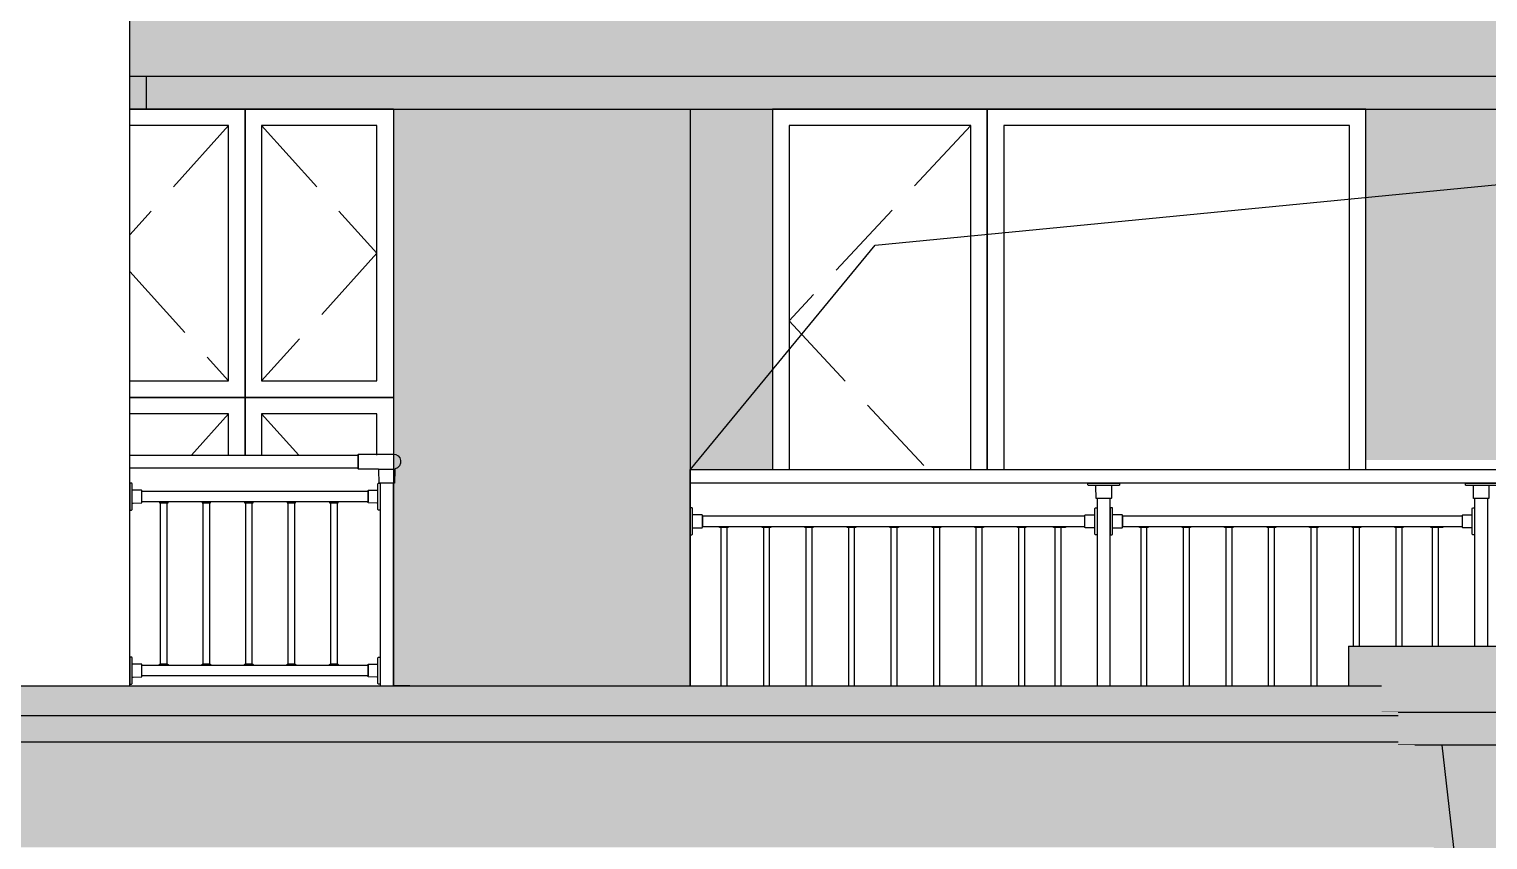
# Model space of a CAD drawing. Extents: x -12446 to 284554, y -295110 to 165007.
# Drawn here: x 13699 to 18123, y -246587 to -244127 of the extents above; entities that cross this region are included whole.
import ezdxf

# ---------------------------------------------------------------- set-up
doc = ezdxf.new("R2010")
doc.units = 0
doc.header["$LTSCALE"] = 1000
doc.linetypes.add('AX-14-E$0$AX-85-M02$0$DASH', pattern=[0.35, 0.25, -0.1])
doc.linetypes.add('AX-14-E$0$DOTE', pattern=[2.42, 2, -0.2, 0.02, -0.2])
doc.layers.get('0').update_dxf_attribs({"linetype": 'CONTINUOUS'})
for name, color, linetype in [('A-Anno-Note', 241, 'CONTINUOUS'), ('AX-14-comp-tc$0$AX-T-LMCZ-Z$1$AX-13-E01-E03$0$家具与填充', 251, 'CONTINUOUS'), ('AX-14-comp-tc$0$灰褐色真石漆', 15, 'CONTINUOUS'), ('AX-14-E$0$A-Detl-Fine', 152, 'CONTINUOUS'), ('AX-14-E$0$A-Detl-Patt', 8, 'CONTINUOUS'), ('AX-14-E$0$A-Detl-Thin', 131, 'CONTINUOUS'), ('AX-14-E$0$A-elev-FIXT', 9, 'CONTINUOUS'), ('AX-14-E$0$A-elev-HRAL', 61, 'CONTINUOUS'), ('AX-14-E$0$A-Elev-line3', 40, 'CONTINUOUS'), ('AX-14-E$0$栏杆型材', 82, 'CONTINUOUS'), ('AX-14-E$0$阳台栏杆扶手', 82, 'CONTINUOUS')]:
    doc.layers.add(name, color=color, linetype=linetype)
doc.layers.add('AX-14-E$0$A-Grid', color=222, linetype='AX-14-E$0$DOTE', plot=False)

# ---------------------------------------------------------------- blocks, each defined once
blk = doc.blocks.new('AX-14-E$0$32固定座立面')
at = {"layer": 'AX-14-E$0$栏杆型材', "color": 6, "linetype": 'Continuous'}
blk.add_line((-7, -22.5), (-7, 22.5), dxfattribs=at)
blk.add_lwpolyline([(-7, -22.5, 0.41166), (-10, -19.5), (-36, -19.3, -0.41166), (-37, -18.3), (-37, 18.3, -0.41166), (-36, 19.3), (-10, 19.5, 0.41166), (-7, 22.5), (-7, 39, -0.41166), (-5, 41), (0, 41.1), (0, -41.1), (-5, -41, -0.41166), (-7, -39)], format="xyb", close=True, dxfattribs=at)
blk = doc.blocks.new('AX-14-E$0$4080转角立图')
at = {"layer": 'AX-14-E$0$A-elev-FIXT', "linetype": 'Continuous'}
blk.add_line((25.6, 42), (-24.3, 42), dxfattribs=at)
blk.add_lwpolyline([(-25.3, 43, -0.327139), (-24.2, 41.5), (-23.5, 0), (23.5, 0), (24.2, 40.5, -0.409111), (25.7, 42), (85.3, 42, 0.414214), (86.8, 43.5), (86.8, 86.5, 0.414214), (85.3, 88), (-18.8, 88, 0.865157)], format="xyb", close=True, dxfattribs=at)
blk = doc.blocks.new('AX-14-E$0$40固定座立图')
at = {"layer": 'AX-14-E$0$A-elev-HRAL', "color": 6, "linetype": 'Continuous'}
blk.add_line((-26.5, -7), (26.5, -7), dxfattribs=at)
blk.add_lwpolyline([(48, -5), (48.1, 0), (-48.1, 0), (-48, -5, 0.41166), (-46, -7), (-26.5, -7, -0.41166), (-23.5, -10), (-23.2, -46, 0.41166), (-22.2, -47), (22.2, -47, 0.41166), (23.2, -46), (23.5, -10, -0.41166), (26.5, -7), (46, -7, 0.41166)], format="xyb", close=True, dxfattribs=at)
blk = doc.blocks.new('AX-14-E$0$5S6G45S6G4S6G1S3GS36G4S35G4S56')
at = {"layer": 'AX-14-E$0$A-Detl-Fine'}
for points in [[(12050, 2125), (12350, 2125), (12350, 2900), (12050, 2900)], [(14601, 1855), (14601, 2900), (14050, 2900), (14050, 1855)], [(15750, 1855), (15750, 2900), (14701, 2900), (14701, 1855)], [(12350, 1900), (12350, 2025), (12050, 2025)], [(12800, 1900), (12800, 2025), (12450, 2025), (12450, 1900)]]:
    blk.add_lwpolyline(points, dxfattribs=at)
blk.add_lwpolyline([(12800, 2900), (12450, 2900), (12450, 2125), (12800, 2125)], close=True, dxfattribs=at)
at = {"layer": 'AX-14-E$0$A-Detl-Patt'}
blk.add_lwpolyline([(13750, 1855), (14311.6, 2537.3), (18549.5, 2950)], dxfattribs=at)
at = {"layer": 'AX-14-E$0$A-Detl-Patt', "linetype": 'AX-14-E$0$AX-85-M02$0$DASH'}
for points in [[(12350, 2900), (12050, 2567.9)], [(12450, 2900), (12800, 2512.5), (12450, 2125)], [(14601, 2900), (14050, 2307.5), (14470.8, 1855)], [(12050, 2457.1), (12350, 2125)], [(12350, 2025), (12237.1, 1900)], [(12450, 2025), (12562.9, 1900)]]:
    blk.add_lwpolyline(points, dxfattribs=at)
at = {"layer": 'AX-14-E$0$A-Detl-Thin'}
for p, q in [((12100, 3050), (12100, 2950)), ((13750, 2950), (13750, 0)), ((12050, 1200), (12100, 1200)), ((12100, 1200), (12100, 1100)), ((13800, 855), (18499.5, 855))]:
    blk.add_line(p, q, dxfattribs=at)
for points in [[(12050, 100), (12050, 3050)], [(12050, 2075), (12400, 2075), (12400, 2950), (12050, 2950)], [(12850, 2950), (12400, 2950), (12400, 2075), (12850, 2075)], [(12850, 2950), (12850, 1200)], [(14651, 1855), (14651, 2950), (14000, 2950), (14000, 1855)], [(15800, 1855), (15800, 2950), (14651, 2950), (14651, 1855)], [(12400, 1900), (12400, 2075), (12050, 2075)], [(12850, 2075), (12400, 2075), (12400, 1900)], [(13750, 855), (13750, 1855)], [(12900, 1200), (12900, 1100), (12850, 1100), (12850, 645), (13150, 645)], [(12900, 1200), (12850, 1200)], [(12850, 1100), (12050, 1100)], [(13800, 0), (13750, 0), (13750, 645), (13750, 645), (13750, 855), (13800, 855)], [(13750, 755), (18549.5, 755)]]:
    blk.add_lwpolyline(points, dxfattribs=at)
blk.add_lwpolyline([(12050, 1200), (12900, 1200), (12900, 1100), (12050, 1100)], close=True, dxfattribs=at)
at = {"layer": 'AX-14-E$0$A-elev-HRAL', "ltscale": 10}
for points in [[(12140.8, 1758, 0.414214), (12140.3, 1757.5), (12140.3, 1755.5, 0.414214), (12140.8, 1755), (12165.8, 1755, 0.414214), (12166.3, 1755.5), (12166.3, 1757.5, 0.414214), (12165.8, 1758)], [(12269.8, 1758, 0.414214), (12269.3, 1757.5), (12269.3, 1755.5, 0.414214), (12269.8, 1755), (12294.8, 1755, 0.414214), (12295.3, 1755.5), (12295.3, 1757.5, 0.414214), (12294.8, 1758)], [(12398.8, 1758, 0.414214), (12398.3, 1757.5), (12398.3, 1755.5, 0.414214), (12398.8, 1755), (12423.8, 1755, 0.414214), (12424.3, 1755.5), (12424.3, 1757.5, 0.414214), (12423.8, 1758)], [(12527.8, 1758, 0.414214), (12527.3, 1757.5), (12527.3, 1755.5, 0.414214), (12527.8, 1755), (12552.8, 1755, 0.414214), (12553.3, 1755.5), (12553.3, 1757.5, 0.414214), (12552.8, 1758)], [(12656.8, 1758, 0.414214), (12656.3, 1757.5), (12656.3, 1755.5, 0.414214), (12656.8, 1755), (12681.8, 1755, 0.414214), (12682.3, 1755.5), (12682.3, 1757.5, 0.414214), (12681.8, 1758)], [(13865, 1683, -0.414214), (13865.5, 1682.5), (13865.5, 1680.5, -0.414214), (13865, 1680), (13840, 1680, -0.414214), (13839.5, 1680.5), (13839.5, 1682.5, -0.414214), (13840, 1683)], [(13994, 1683, -0.414214), (13994.5, 1682.5), (13994.5, 1680.5, -0.414214), (13994, 1680), (13969, 1680, -0.414214), (13968.5, 1680.5), (13968.5, 1682.5, -0.414214), (13969, 1683)], [(14123, 1683, -0.414214), (14123.5, 1682.5), (14123.5, 1680.5, -0.414214), (14123, 1680), (14098, 1680, -0.414214), (14097.5, 1680.5), (14097.5, 1682.5, -0.414214), (14098, 1683)], [(14252, 1683, -0.414214), (14252.5, 1682.5), (14252.5, 1680.5, -0.414214), (14252, 1680), (14227, 1680, -0.414214), (14226.5, 1680.5), (14226.5, 1682.5, -0.414214), (14227, 1683)], [(14381, 1683, -0.414214), (14381.5, 1682.5), (14381.5, 1680.5, -0.414214), (14381, 1680), (14356, 1680, -0.414214), (14355.5, 1680.5), (14355.5, 1682.5, -0.414214), (14356, 1683)], [(14510, 1683, -0.414214), (14510.5, 1682.5), (14510.5, 1680.5, -0.414214), (14510, 1680), (14485, 1680, -0.414214), (14484.5, 1680.5), (14484.5, 1682.5, -0.414214), (14485, 1683)], [(14639, 1683, -0.414214), (14639.5, 1682.5), (14639.5, 1680.5, -0.414214), (14639, 1680), (14614, 1680, -0.414214), (14613.5, 1680.5), (14613.5, 1682.5, -0.414214), (14614, 1683)], [(14768, 1683, -0.414214), (14768.5, 1682.5), (14768.5, 1680.5, -0.414214), (14768, 1680), (14743, 1680, -0.414214), (14742.5, 1680.5), (14742.5, 1682.5, -0.414214), (14743, 1683)], [(14888, 1683, -0.414214), (14888.5, 1682.5), (14888.5, 1680.5, -0.414214), (14888, 1680), (14853, 1680, -0.414214), (14852.5, 1680.5), (14852.5, 1682.5, -0.414214), (14853, 1683)], [(15138.6, 1683, -0.414214), (15139.1, 1682.5), (15139.1, 1680.5, -0.414214), (15138.6, 1680), (15113.6, 1680, -0.414214), (15113.1, 1680.5), (15113.1, 1682.5, -0.414214), (15113.6, 1683)], [(15267.6, 1683, -0.414214), (15268.1, 1682.5), (15268.1, 1680.5, -0.414214), (15267.6, 1680), (15242.6, 1680, -0.414214), (15242.1, 1680.5), (15242.1, 1682.5, -0.414214), (15242.6, 1683)], [(15396.6, 1683, -0.414214), (15397.1, 1682.5), (15397.1, 1680.5, -0.414214), (15396.6, 1680), (15371.6, 1680, -0.414214), (15371.1, 1680.5), (15371.1, 1682.5, -0.414214), (15371.6, 1683)], [(15525.6, 1683, -0.414214), (15526.1, 1682.5), (15526.1, 1680.5, -0.414214), (15525.6, 1680), (15500.6, 1680, -0.414214), (15500.1, 1680.5), (15500.1, 1682.5, -0.414214), (15500.6, 1683)], [(15654.6, 1683, -0.414214), (15655.1, 1682.5), (15655.1, 1680.5, -0.414214), (15654.6, 1680), (15629.6, 1680, -0.414214), (15629.1, 1680.5), (15629.1, 1682.5, -0.414214), (15629.6, 1683)], [(15783.6, 1683, -0.414214), (15784.1, 1682.5), (15784.1, 1680.5, -0.414214), (15783.6, 1680), (15758.6, 1680, -0.414214), (15758.1, 1680.5), (15758.1, 1682.5, -0.414214), (15758.6, 1683)], [(15912.6, 1683, -0.414214), (15913.1, 1682.5), (15913.1, 1680.5, -0.414214), (15912.6, 1680), (15887.6, 1680, -0.414214), (15887.1, 1680.5), (15887.1, 1682.5, -0.414214), (15887.6, 1683)], [(16032.6, 1683, -0.414214), (16033.1, 1682.5), (16033.1, 1680.5, -0.414214), (16032.6, 1680), (15997.6, 1680, -0.414214), (15997.1, 1680.5), (15997.1, 1682.5, -0.414214), (15997.6, 1683)], [(12140.8, 1262, -0.414214), (12140.3, 1262.5), (12140.3, 1264.5, -0.414214), (12140.8, 1265), (12165.8, 1265, -0.414214), (12166.3, 1264.5), (12166.3, 1262.5, -0.414214), (12165.8, 1262)], [(12269.8, 1262, -0.414214), (12269.3, 1262.5), (12269.3, 1264.5, -0.414214), (12269.8, 1265), (12294.8, 1265, -0.414214), (12295.3, 1264.5), (12295.3, 1262.5, -0.414214), (12294.8, 1262)], [(12398.8, 1262, -0.414214), (12398.3, 1262.5), (12398.3, 1264.5, -0.414214), (12398.8, 1265), (12423.8, 1265, -0.414214), (12424.3, 1264.5), (12424.3, 1262.5, -0.414214), (12423.8, 1262)], [(12527.8, 1262, -0.414214), (12527.3, 1262.5), (12527.3, 1264.5, -0.414214), (12527.8, 1265), (12552.8, 1265, -0.414214), (12553.3, 1264.5), (12553.3, 1262.5, -0.414214), (12552.8, 1262)], [(12656.8, 1262, -0.414214), (12656.3, 1262.5), (12656.3, 1264.5, -0.414214), (12656.8, 1265), (12681.8, 1265, -0.414214), (12682.3, 1264.5), (12682.3, 1262.5, -0.414214), (12681.8, 1262)], [(13865, 917, 0.414214), (13865.5, 917.5), (13865.5, 919.5, 0.414214), (13865, 920), (13840, 920, 0.414214), (13839.5, 919.5), (13839.5, 917.5, 0.414214), (13840, 917)], [(13994, 917, 0.414214), (13994.5, 917.5), (13994.5, 919.5, 0.414214), (13994, 920), (13969, 920, 0.414214), (13968.5, 919.5), (13968.5, 917.5, 0.414214), (13969, 917)], [(14123, 917, 0.414214), (14123.5, 917.5), (14123.5, 919.5, 0.414214), (14123, 920), (14098, 920, 0.414214), (14097.5, 919.5), (14097.5, 917.5, 0.414214), (14098, 917)], [(14252, 917, 0.414214), (14252.5, 917.5), (14252.5, 919.5, 0.414214), (14252, 920), (14227, 920, 0.414214), (14226.5, 919.5), (14226.5, 917.5, 0.414214), (14227, 917)], [(14381, 917, 0.414214), (14381.5, 917.5), (14381.5, 919.5, 0.414214), (14381, 920), (14356, 920, 0.414214), (14355.5, 919.5), (14355.5, 917.5, 0.414214), (14356, 917)], [(14510, 917, 0.414214), (14510.5, 917.5), (14510.5, 919.5, 0.414214), (14510, 920), (14485, 920, 0.414214), (14484.5, 919.5), (14484.5, 917.5, 0.414214), (14485, 917)], [(14639, 917, 0.414214), (14639.5, 917.5), (14639.5, 919.5, 0.414214), (14639, 920), (14614, 920, 0.414214), (14613.5, 919.5), (14613.5, 917.5, 0.414214), (14614, 917)], [(14768, 917, 0.414214), (14768.5, 917.5), (14768.5, 919.5, 0.414214), (14768, 920), (14743, 920, 0.414214), (14742.5, 919.5), (14742.5, 917.5, 0.414214), (14743, 917)], [(14888, 917, 0.414214), (14888.5, 917.5), (14888.5, 919.5, 0.414214), (14888, 920), (14853, 920, 0.414214), (14852.5, 919.5), (14852.5, 917.5, 0.414214), (14853, 917)], [(15138.6, 917, 0.414214), (15139.1, 917.5), (15139.1, 919.5, 0.414214), (15138.6, 920), (15113.6, 920, 0.414214), (15113.1, 919.5), (15113.1, 917.5, 0.414214), (15113.6, 917)], [(15267.6, 917, 0.414214), (15268.1, 917.5), (15268.1, 919.5, 0.414214), (15267.6, 920), (15242.6, 920, 0.414214), (15242.1, 919.5), (15242.1, 917.5, 0.414214), (15242.6, 917)], [(15396.6, 917, 0.414214), (15397.1, 917.5), (15397.1, 919.5, 0.414214), (15396.6, 920), (15371.6, 920, 0.414214), (15371.1, 919.5), (15371.1, 917.5, 0.414214), (15371.6, 917)], [(15525.6, 917, 0.414214), (15526.1, 917.5), (15526.1, 919.5, 0.414214), (15525.6, 920), (15500.6, 920, 0.414214), (15500.1, 919.5), (15500.1, 917.5, 0.414214), (15500.6, 917)], [(15654.6, 917, 0.414214), (15655.1, 917.5), (15655.1, 919.5, 0.414214), (15654.6, 920), (15629.6, 920, 0.414214), (15629.1, 919.5), (15629.1, 917.5, 0.414214), (15629.6, 917)], [(15783.6, 917, 0.414214), (15784.1, 917.5), (15784.1, 919.5, 0.414214), (15783.6, 920), (15758.6, 920, 0.414214), (15758.1, 919.5), (15758.1, 917.5, 0.414214), (15758.6, 917)], [(15912.6, 917, 0.414214), (15913.1, 917.5), (15913.1, 919.5, 0.414214), (15912.6, 920), (15887.6, 920, 0.414214), (15887.1, 919.5), (15887.1, 917.5, 0.414214), (15887.6, 917)], [(16032.6, 917, 0.414214), (16033.1, 917.5), (16033.1, 919.5, 0.414214), (16032.6, 920), (15997.6, 920, 0.414214), (15997.1, 919.5), (15997.1, 917.5, 0.414214), (15997.6, 917)]]:
    blk.add_lwpolyline(points, format="xyb", close=True, dxfattribs=at)
for points in [[(12162.8, 1265), (12143.8, 1265), (12143.8, 1755), (12162.8, 1755)], [(12291.8, 1265), (12272.8, 1265), (12272.8, 1755), (12291.8, 1755)], [(12420.8, 1265), (12401.8, 1265), (12401.8, 1755), (12420.8, 1755)], [(12549.8, 1265), (12530.8, 1265), (12530.8, 1755), (12549.8, 1755)], [(12678.8, 1265), (12659.8, 1265), (12659.8, 1755), (12678.8, 1755)], [(13843, 920), (13862, 920), (13862, 1680), (13843, 1680)], [(13972, 920), (13991, 920), (13991, 1680), (13972, 1680)], [(14101, 920), (14120, 920), (14120, 1680), (14101, 1680)], [(14230, 920), (14249, 920), (14249, 1680), (14230, 1680)], [(14359, 920), (14378, 920), (14378, 1680), (14359, 1680)], [(14488, 920), (14507, 920), (14507, 1680), (14488, 1680)], [(14617, 920), (14636, 920), (14636, 1680), (14617, 1680)], [(14746, 920), (14765, 920), (14765, 1680), (14746, 1680)], [(14856, 920), (14875, 920), (14875, 1680), (14856, 1680)], [(15116.6, 920), (15135.6, 920), (15135.6, 1680), (15116.6, 1680)], [(15245.6, 920), (15264.6, 920), (15264.6, 1680), (15245.6, 1680)], [(15374.6, 920), (15393.6, 920), (15393.6, 1680), (15374.6, 1680)], [(15503.6, 920), (15522.6, 920), (15522.6, 1680), (15503.6, 1680)], [(15632.6, 920), (15651.6, 920), (15651.6, 1680), (15632.6, 1680)], [(15761.6, 920), (15780.6, 920), (15780.6, 1680), (15761.6, 1680)], [(15890.6, 920), (15909.6, 920), (15909.6, 1680), (15890.6, 1680)], [(16000.6, 920), (16019.6, 920), (16019.6, 1680), (16000.6, 1680)]]:
    blk.add_lwpolyline(points, close=True, dxfattribs=at)
at = {"layer": 'AX-14-E$0$栏杆型材'}
for points in [[(12850, 1815), (12810, 1815), (12810, 1200), (12850, 1200)], [(12087, 1790), (12773, 1790), (12773, 1758), (12087, 1758)], [(14984.5, 1768), (14984.5, 855), (15024.5, 855), (15024.5, 1768)], [(16129.5, 1768), (16129.5, 855), (16169.5, 855), (16169.5, 1768)], [(13787, 1683), (14947.5, 1683), (14947.5, 1715), (13787, 1715)], [(12087, 1262), (12773, 1262), (12773, 1230), (12087, 1230)], [(14947.5, 917), (13787, 917), (13787, 885), (14947.5, 885)]]:
    blk.add_lwpolyline(points, close=True, dxfattribs=at)
for points in [[(16092.5, 1715), (15061.5, 1715), (15061.5, 1683), (16092.5, 1683)], [(15298, 1683), (16092.5, 1683), (16092.5, 1715), (15314.3, 1715)], [(16092.5, 917), (15061.5, 917), (15061.5, 885), (16092.5, 885)]]:
    blk.add_lwpolyline(points, dxfattribs=at)
at = {"layer": 'AX-14-E$0$阳台栏杆扶手'}
for p, q in [((15314.3, 1855), (13750, 1855)), ((15314.3, 1815), (13750, 1815)), ((18549.5, 1855), (15314.3, 1855)), ((18549.5, 1815), (15314.3, 1815))]:
    blk.add_line(p, q, dxfattribs=at)
blk.add_lwpolyline([(12743.3, 1860), (12050, 1860), (12050, 1900), (12743.3, 1900)], close=True, dxfattribs=at)
at = {"layer": 'AX-14-E$0$A-elev-HRAL', "xscale": -1}
for name, p in [('AX-14-E$0$4080转角立图', (12830, 1815)), ('AX-14-E$0$40固定座立图', (15004.5, 1815)), ('AX-14-E$0$40固定座立图', (16149.5, 1815)), ('AX-14-E$0$32固定座立面', (13750, 1699)), ('AX-14-E$0$32固定座立面', (15024.5, 1699)), ('AX-14-E$0$32固定座立面', (12050, 1246)), ('AX-14-E$0$32固定座立面', (13750, 901)), ('AX-14-E$0$32固定座立面', (15024.5, 901))]:
    blk.add_blockref(name, p, dxfattribs=at)
at = {"layer": 'AX-14-E$0$A-elev-HRAL', "extrusion": (0, 0, -1), "zscale": -1}
blk.add_blockref('AX-14-E$0$32固定座立面', (-12050, 1774), dxfattribs=at)
at = {"layer": 'AX-14-E$0$A-elev-HRAL', "extrusion": (0, 0, -1), "xscale": -1, "zscale": -1}
for p in [(-12810, 1774), (-12810, 1246)]:
    blk.add_blockref('AX-14-E$0$32固定座立面', p, dxfattribs=at)
at = {"layer": 'AX-14-E$0$A-elev-HRAL'}
for p in [(14984.5, 1699), (16129.5, 1699), (14984.5, 901), (16129.5, 901)]:
    blk.add_blockref('AX-14-E$0$32固定座立面', p, dxfattribs=at)
blk = doc.blocks.new('AX-14-E$0$A$C4D5E14F1')
at = {"layer": 'AX-14-E$0$A-Detl-Thin'}
for p, q in [((12050, 100), (20650, 100)), ((12050, 0), (20650, 0))]:
    blk.add_line(p, q, dxfattribs=at)
blk.add_lwpolyline([(12050, 0), (12050, 3050)], dxfattribs=at)
blk = doc.blocks.new('AX-14-E$0$GRC券心石')
blk.add_wipeout([(-700, 200), (-700, 0), (-650, 0), (-650, -100), (-600, -100), (-409.5, -1500), (609.5, -1500), (800, -100), (850, -100), (850, 0), (900, 0), (900, 200)]).dxf.layer = 'AX-14-E$0$A-Detl-Thin'
for points in [[(-700, 200), (-700, 0), (900, 0), (900, 200)], [(-700, 200), (900, 200)], [(800, -100), (609.5, -1500), (-409.5, -1500), (-600, -100)], [(615.8, -100), (490.8, -1200), (-290.8, -1200), (-415.8, -100)]]:
    blk.add_lwpolyline(points)
blk.add_lwpolyline([(-650, 0), (850, 0), (850, -100), (-650, -100)], close=True)
blk = doc.blocks.new('AX-14-E$0$A$C2ECB7205')
at = {"layer": 'AX-14-E$0$A-Detl-Thin'}
blk.add_line((9422.2, 4025, 0), (10822.2, 4025, 0), dxfattribs=at)
blk.add_wipeout([(25.1, 3904.8), (25.1, 3814.8), (75, 3814.8), (75, 3734.8), (87.9, 3734.8), (165, 3414.8), (215, 3414.8), (215, 3374.8), (235, 3294.8), (255, 3074.8), (195, 3074.8), (195, 2994.8), (324.9, 2994.8), (325, 2794.8), (200, 2794.8), (200, 2704.8), (250, 2704.8), (250, 2534.8), (300, 2374.8), (300, 2004.8), (350, 2004.8), (350, 1854.8), (424.9, 1854.8), (425, 380), (250, 380), (250, 290), (300, 290), (300.9, 240), (350, 240), (350, 0), (1100, 0), (1100, 240), (1150, 240), (1150, 290), (1200, 290), (1200, 380), (1025, 380), (1025.1, 1854.8), (1100, 1854.8), (1100, 2004.8), (1150, 2004.8), (1150, 2375.4), (1200, 2534.8), (1200, 2704.8), (9661, 2705), (9522.2, 3725), (9472.2, 3725), (9472.2, 3825), (9422.2, 3825), (9422.2, 3904.8)]).translate(0, 0, 0).dxf.layer = 'AX-14-E$0$A-Detl-Thin'
at = {"layer": 'AX-14-E$0$A-Elev-line3'}
for p, q in [((25.1, 3904.8, 0), (9422.2, 3904.8, 0)), ((74.9, 3814.8, 0), (9472.2, 3814.8, 0)), ((87.8, 3734.8, 0), (9472.2, 3734.8, 0))]:
    blk.add_line(p, q, dxfattribs=at)
blk = doc.blocks.new('AX-14-comp-tc')
at = {"layer": 'AX-14-comp-tc$0$AX-T-LMCZ-Z$1$AX-13-E01-E03$0$家具与填充'}
h = blk.add_hatch(dxfattribs=at)
h.set_pattern_fill('AR-SAND', color=256, scale=24)
h.set_pattern_definition([(37.5, (-60483.766, -415276.595), (-1.920038, 58.729588), [0, -46.3296, 0, -51.816, 0, -49.53]), (7.5, (-60483.77, -415276.595), (53.942794, 86.019012), [0, -24.9936, 0, -41.7576, 0, -16.002]), (327.5, (-60521.257, -415276.595), (94.919084, 0.172462), [0, -15.24, 0, -54.864, 0, -71.628]), (317.5, (-60521.26, -415276.595), (91.626774, 26.75152), [0, -7.62, 0, -35.9664, 0, -41.148])])
h.paths.add_polyline_path([(8252.5, -252541.9), (8252.5, -252631.9), (8302.4, -252632.1), (8302.4, -252712.1), (8315.2, -252712.1), (8392.4, -253032.1), (17806.8, -253032.1), (17876.2, -253652.1), (17735.6, -253652.1), (17574, -253372.1), (8422.4, -253372.1), (8422.4, -253452.1), (8552.4, -253452.1), (8552.4, -253652.1), (8428.7, -253652.1), (8428.7, -253742.1), (8478.7, -253742.1), (17888.7, -253743.5), (17940.1, -254121.9), (18759.2, -254121.9), (18810.9, -253741.9), (28271.9, -253742.1), (28271.9, -253652.1), (28147, -253652.1), (28147, -253452.1), (28276.9, -253452.1), (28276.9, -253372.1), (19130.8, -253372.1), (18969.2, -253652.1), (18813.6, -253652.1), (18897.9, -253032.1), (28306.9, -253032.1), (28384.1, -252712.1), (28396.9, -252712.1), (28396.9, -252632.1), (28446.8, -252632.1), (28446.8, -252542.1), (19149.7, -252541.9), (19149.7, -252421.9), (17549.7, -252421.9), (17549.7, -252542.1)])
at = {"layer": 'AX-14-comp-tc$0$灰褐色真石漆'}
h = blk.add_hatch(dxfattribs=at)
h.set_pattern_fill('离散材料', color=256, scale=50)
h.set_pattern_definition([(0, (-60267.77, -474132.6), (132, 228), [12, -201, 9, -87, 18, -213]), (10, (-60324.77, -474009.6), (80.67614, 285.34428), [21, -51, 27, -159, 15, -198]), (20, (-60354.77, -474105.6), (133.47095, 220.97625), [24, -165, 21, -123, 15, -96]), (30, (-60267.77, -474123.6), (-21.96926, 254.05187), [15, -99, 12, -147, 9, -195]), (40, (-60351.77, -474057.6), (33.83592, 216.370355), [12, -132, 9, -84, 24, -153]), (50, (-60306.77, -474165.6), (-80.24786, 235.7335), [6, -111, 15, -183, 18, -93]), (60, (-60297.77, -474144.6), (-99.47303, 223.70766), [15, -123, 6, -144, 12, -111]), (70, (-60330.77, -474180.6), (-109.89227, 215.58685), [9, -57, 18, -96, 12, -132]), (80, (-60315.77, -474003.6), (-208.56534, 164.71945), [21, -132, 9, -156, 18, -147]), (90, (-60297.77, -474132.6), (-264, 111), [18, -93, 12, -183, 6, -186]), (100, (-60345.77, -474039.6), (-247.97146, 145.1453), [21, -117, 18, -96, 21, -219]), (110, (-60366.77, -474210.6), (-240.44034, 81.69114), [24, -78, 12, -159, 18, -174]), (120, (-60447.77, -474174.6), (-286.64994, 28.49227), [15, -201, 18, -93, 21, -123]), (130, (-60381.77, -474240.6), (-279.10777, 71.26608), [9, -66, 12, -129, 24, -168]), (140, (-60471.77, -474000.6), (-220.59685, -34.20569), [18, -108, 21, -93, 12, -126]), (150, (-60222.77, -474258.6), (-204.82497, -120.76726), [12, -84, 24, -186, 21, -171]), (160, (-60420.77, -474090.6), (-237.90107, -162.4287), [18, -126, 15, -114, 12, -183]), (170, (-60402.77, -474162.6), (-215.64405, -169.12317), [27, -99, 18, -135, 24, -132])])
h.paths.add_polyline_path([(21351.9, -250791.9), (22452.4, -250791.9), (22452.4, -252541.9), (21351.9, -252541.9)], flags=16)
edge = h.paths.add_edge_path()
edge.add_line((13852.4, -252541.9), (14652.4, -252541.9))
edge.add_line((14652.4, -252541.9), (14652.4, -250791.9))
edge.add_line((14652.4, -250791.9), (13852.4, -250791.9))
edge.add_line((13852.4, -250791.9), (13852.7, -250626.9))
edge.add_line((13852.7, -250626.9), (13852.4, -250626.9))
edge.add_line((13852.4, -250626.9), (13852.4, -250526.9))
edge.add_line((13852.4, -250526.9), (13852.4, -250326.9))
edge.add_line((13852.4, -250326.9), (13852.4, -249936.9))
edge.add_line((13852.4, -249936.9), (22452.4, -249936.9))
edge.add_line((22452.4, -249936.9), (22452.4, -252542.1))
edge.add_line((22452.4, -252542.1), (20902.4, -252542.1))
edge.add_line((20902.4, -252542.1), (20351.9, -252542.1))
edge.add_line((20351.9, -252542.1), (20351.9, -252140.6))
edge.add_line((20351.9, -252140.6), (20351.9, -250791.9))
edge.add_line((20351.9, -250791.9), (19102.4, -250791.9))
edge.add_line((19102.4, -250791.9), (19102.4, -251856.9))
edge.add_line((19102.4, -251856.9), (18724.8, -251856.9))
edge.add_line((18724.8, -251856.9), (18524.8, -251856.9))
edge.add_line((18524.8, -251856.9), (17602.4, -251856.9))
edge.add_line((17602.4, -251856.9), (17602.4, -250791.9))
edge.add_line((17602.4, -250791.9), (15802.4, -250791.9))
edge.add_line((15802.4, -250791.9), (15802.4, -251886.9))
edge.add_line((15802.4, -251886.9), (15552.4, -251886.9))
edge.add_line((15552.4, -251886.9), (15552.4, -252541.9))
edge.add_line((15552.4, -252541.9), (13852.4, -252541.9))
blk = doc.blocks.new('AX-14-E')
blk.add_blockref('AX-14-E$0$5S6G45S6G4S6G1S3GS36G4S35G4S56', (1953.9, -247319.4))
at = {"layer": 'AX-14-E$0$A-Grid'}
blk.add_line((-714.4, -246554.4), (39369.1, -246554.4), dxfattribs=at)
blk.add_blockref('AX-14-E$0$A$C4D5E14F1', (1953.9, -244369.4))
at = {"layer": 'AX-14-E$0$A-Elev-line3'}
blk.add_blockref('AX-14-E$0$GRC券心石', (18401.2, -246199.4, 0), dxfattribs=at)
at = {"layer": 'AX-14-E$0$A-Detl-Thin'}
blk.add_blockref('AX-14-E$0$A$C2ECB7205', (8379, -250024.4, 0), dxfattribs=at)
blk.add_blockref('AX-14-comp-tc', (152.8, 6422.5), dxfattribs=at)

msp = doc.modelspace()

# ---------------------------------------------------------------- block references
at = {"layer": 'A-Anno-Note'}
msp.add_blockref('AX-14-E', (0, 0), dxfattribs=at)

doc.saveas('drawing.dxf')
